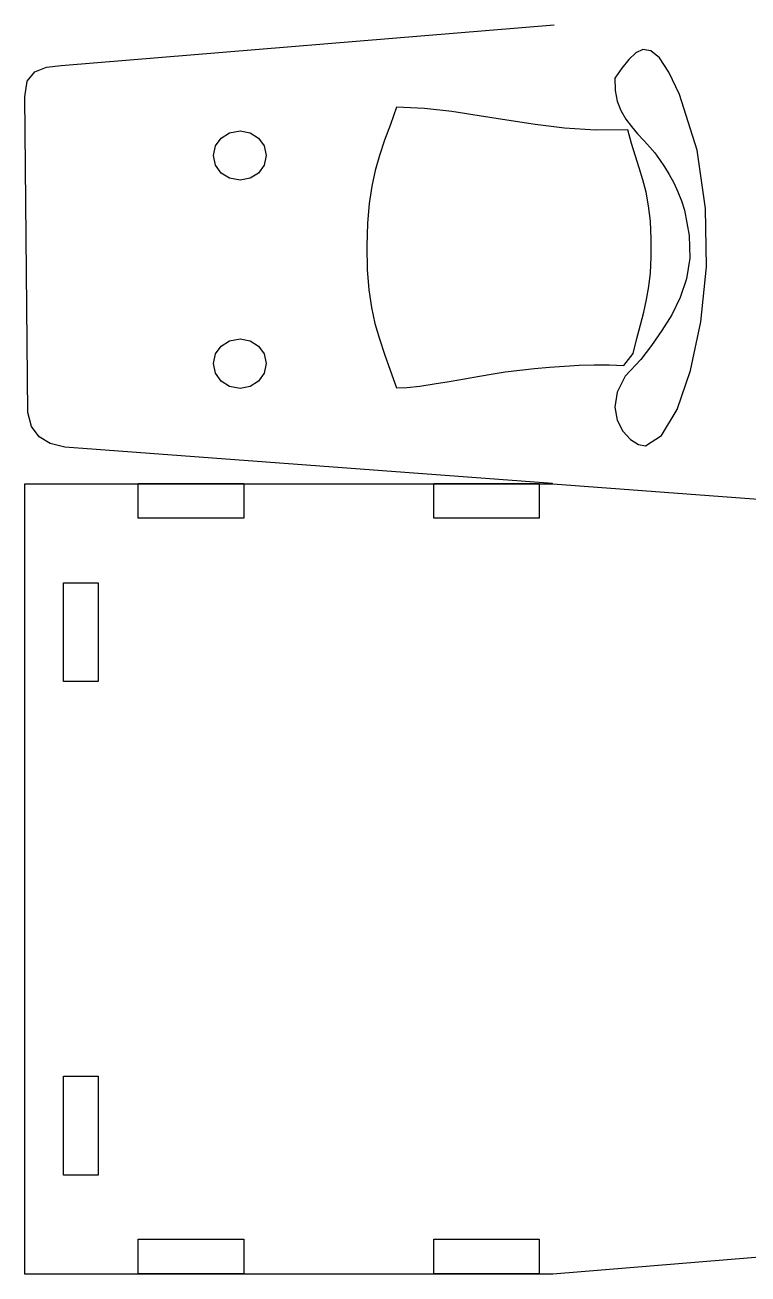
# Model space of a CAD drawing. Extents: x -1652 to 1470, y -458 to 1785.
# Drawn here: x -529.8 to -456.9, y 791.1 to 917.1 of the extents above; entities that cross this region are included whole.
import ezdxf

# ---------------------------------------------------------------- set-up
doc = ezdxf.new("R2010")
doc.units = 0
doc.layers.add('LAYER_1', color=7, linetype='CONTINUOUS')

msp = doc.modelspace()

# ---------------------------------------------------------------- linework, layer by layer
at = {"layer": 'LAYER_1', "color": 240}
msp.add_lwpolyline([(-476.6025, 870.859), (-525.8111, 874.5402), (-527.2861, 874.9152), (-528.4111, 875.5902), (-529.1861, 876.6152), (-529.5611, 878.0402), (-529.8361, 909.8902), (-529.6111, 911.4652), (-528.8361, 912.3902), (-527.6611, 912.8652), (-526.1861, 913.0402), (-476.4375, 917.13)], dxfattribs=at)
at = {"layer": 'LAYER_1', "color": 250}
for points in [[(-470.3228, 911.7672), (-470.2935, 910.5305), (-470.0751, 909.4471), (-469.7029, 908.4929), (-469.2125, 907.6438), (-468.6393, 906.8754), (-468.0186, 906.1635), (-467.3859, 905.4841), (-466.7767, 904.8128), (-466.2916, 904.2235), (-465.7952, 903.5575), (-465.3003, 902.8237), (-464.8196, 902.0313), (-464.3657, 901.1891), (-463.9515, 900.3063), (-463.5896, 899.3917), (-463.2928, 898.4545), (-462.804, 895.9073), (-462.7614, 893.6054), (-463.0906, 891.5212), (-463.7169, 889.6267), (-464.5659, 887.8943), (-465.563, 886.2962), (-466.6337, 884.8045), (-467.7034, 883.3915), (-469.2719, 881.6985), (-470.0958, 880.0788), (-470.3146, 878.5815), (-470.0683, 877.256), (-469.4967, 876.1515), (-468.7394, 875.3174), (-467.9364, 874.8028), (-467.2273, 874.6571), (-465.6081, 875.7035), (-464.0393, 878.3469), (-462.6656, 882.2726), (-461.6315, 887.1661), (-461.0813, 892.7129), (-461.1598, 898.5982), (-462.0114, 904.5077), (-463.7807, 910.1266), (-464.8622, 912.3817), (-465.8239, 913.8091), (-466.688, 914.5298), (-467.4768, 914.6648), (-468.2125, 914.335), (-468.9172, 913.6615), (-469.6133, 912.7652), (-470.3228, 911.7672)], [(-468.4757, 883.9795), (-468.0842, 885.5053), (-467.7214, 886.8794), (-467.3962, 888.1657), (-467.117, 889.4279), (-466.8927, 890.7298), (-466.7318, 892.1353), (-466.643, 893.7082), (-466.6349, 895.5122), (-466.7243, 897.3279), (-466.9089, 898.8931), (-467.1704, 900.2706), (-467.4905, 901.5233), (-467.8509, 902.714), (-468.2332, 903.9056), (-468.6191, 905.1608), (-468.9903, 906.5425), (-472.2767, 906.5328), (-475.3868, 906.7344), (-478.3562, 907.084), (-481.2201, 907.5182), (-484.0142, 907.9737), (-486.7738, 908.3871), (-489.5344, 908.695), (-492.3315, 908.8342), (-492.97, 907.0862), (-493.5472, 905.4925), (-494.0563, 903.9757), (-494.4909, 902.458), (-494.8443, 900.8619), (-495.11, 899.1098), (-495.2814, 897.1242), (-495.3519, 894.8274), (-495.3085, 892.4642), (-495.1488, 890.4246), (-494.8834, 888.6292), (-494.5231, 886.9985), (-494.0784, 885.4532), (-493.5601, 883.9136), (-492.9788, 882.3005), (-492.3452, 880.5343), (-491.2904, 880.5662), (-490.0066, 880.7007), (-488.5631, 880.9103), (-487.0295, 881.1675), (-485.4752, 881.4449), (-483.9694, 881.7148), (-482.5817, 881.9499), (-481.3814, 882.1227), (-479.9001, 882.2988), (-478.4099, 882.4617), (-476.9128, 882.6047), (-475.4108, 882.721), (-473.9058, 882.8041), (-472.3999, 882.8471), (-470.895, 882.8435), (-469.3932, 882.7864), (-468.4757, 883.9795)]]:
    msp.add_lwpolyline(points, close=True, dxfattribs=at)
at = {"layer": 'LAYER_1', "color": 240}
for points in [[(-510.8111, 903.9652), (-510.6111, 904.9402), (-510.0361, 905.7152), (-509.1861, 906.2652), (-508.1361, 906.4402), (-507.1111, 906.2652), (-506.2611, 905.7152), (-505.6861, 904.9402), (-505.4861, 903.9652), (-505.6861, 902.9902), (-506.2611, 902.1902), (-507.1111, 901.6652), (-508.1361, 901.4652), (-509.1861, 901.6652), (-510.0361, 902.1902), (-510.6111, 902.9902), (-510.8111, 903.9652)], [(-510.8111, 882.9652), (-510.6111, 883.9402), (-510.0361, 884.7152), (-509.1861, 885.2652), (-508.1361, 885.4652), (-507.1111, 885.2652), (-506.2611, 884.7152), (-505.6861, 883.9402), (-505.4861, 882.9652), (-505.6861, 881.9902), (-506.2611, 881.1902), (-507.1111, 880.6652), (-508.1361, 880.4652), (-509.1861, 880.6652), (-510.0361, 881.1902), (-510.6111, 881.9902), (-510.8111, 882.9652)], [(-210.1111, 847.6902), (-209.8361, 815.8652), (-210.0611, 814.2902), (-210.8361, 813.3652), (-212.0111, 812.8902), (-213.4861, 812.7152), (-476.5611, 791.1152), (-529.8361, 791.1152), (-529.8361, 870.8402), (-476.5611, 870.8402), (-213.8611, 851.2152), (-212.3861, 850.8402), (-211.2611, 850.1652), (-210.4861, 849.1152), (-210.1111, 847.6902)], [(-507.7611, 870.8652), (-507.7611, 867.3652), (-518.4111, 867.3652), (-518.4111, 870.8652), (-507.7611, 870.8652)], [(-477.9361, 870.8652), (-477.9361, 867.3652), (-488.5861, 867.3652), (-488.5861, 870.8652), (-477.9361, 870.8652)], [(-525.9361, 860.8652), (-522.4361, 860.8652), (-522.4361, 850.8902), (-525.9361, 850.8902), (-525.9361, 860.8652)], [(-525.9361, 811.0652), (-522.4361, 811.0652), (-522.4361, 801.0902), (-525.9361, 801.0902), (-525.9361, 811.0652)], [(-507.7611, 794.6402), (-507.7611, 791.1402), (-518.4111, 791.1402), (-518.4111, 794.6402), (-507.7611, 794.6402)], [(-477.9361, 794.6463), (-477.9361, 791.1463), (-488.5861, 791.1463), (-488.5861, 794.6463), (-477.9361, 794.6463)]]:
    msp.add_lwpolyline(points, close=True, dxfattribs=at)

doc.saveas('drawing.dxf')
